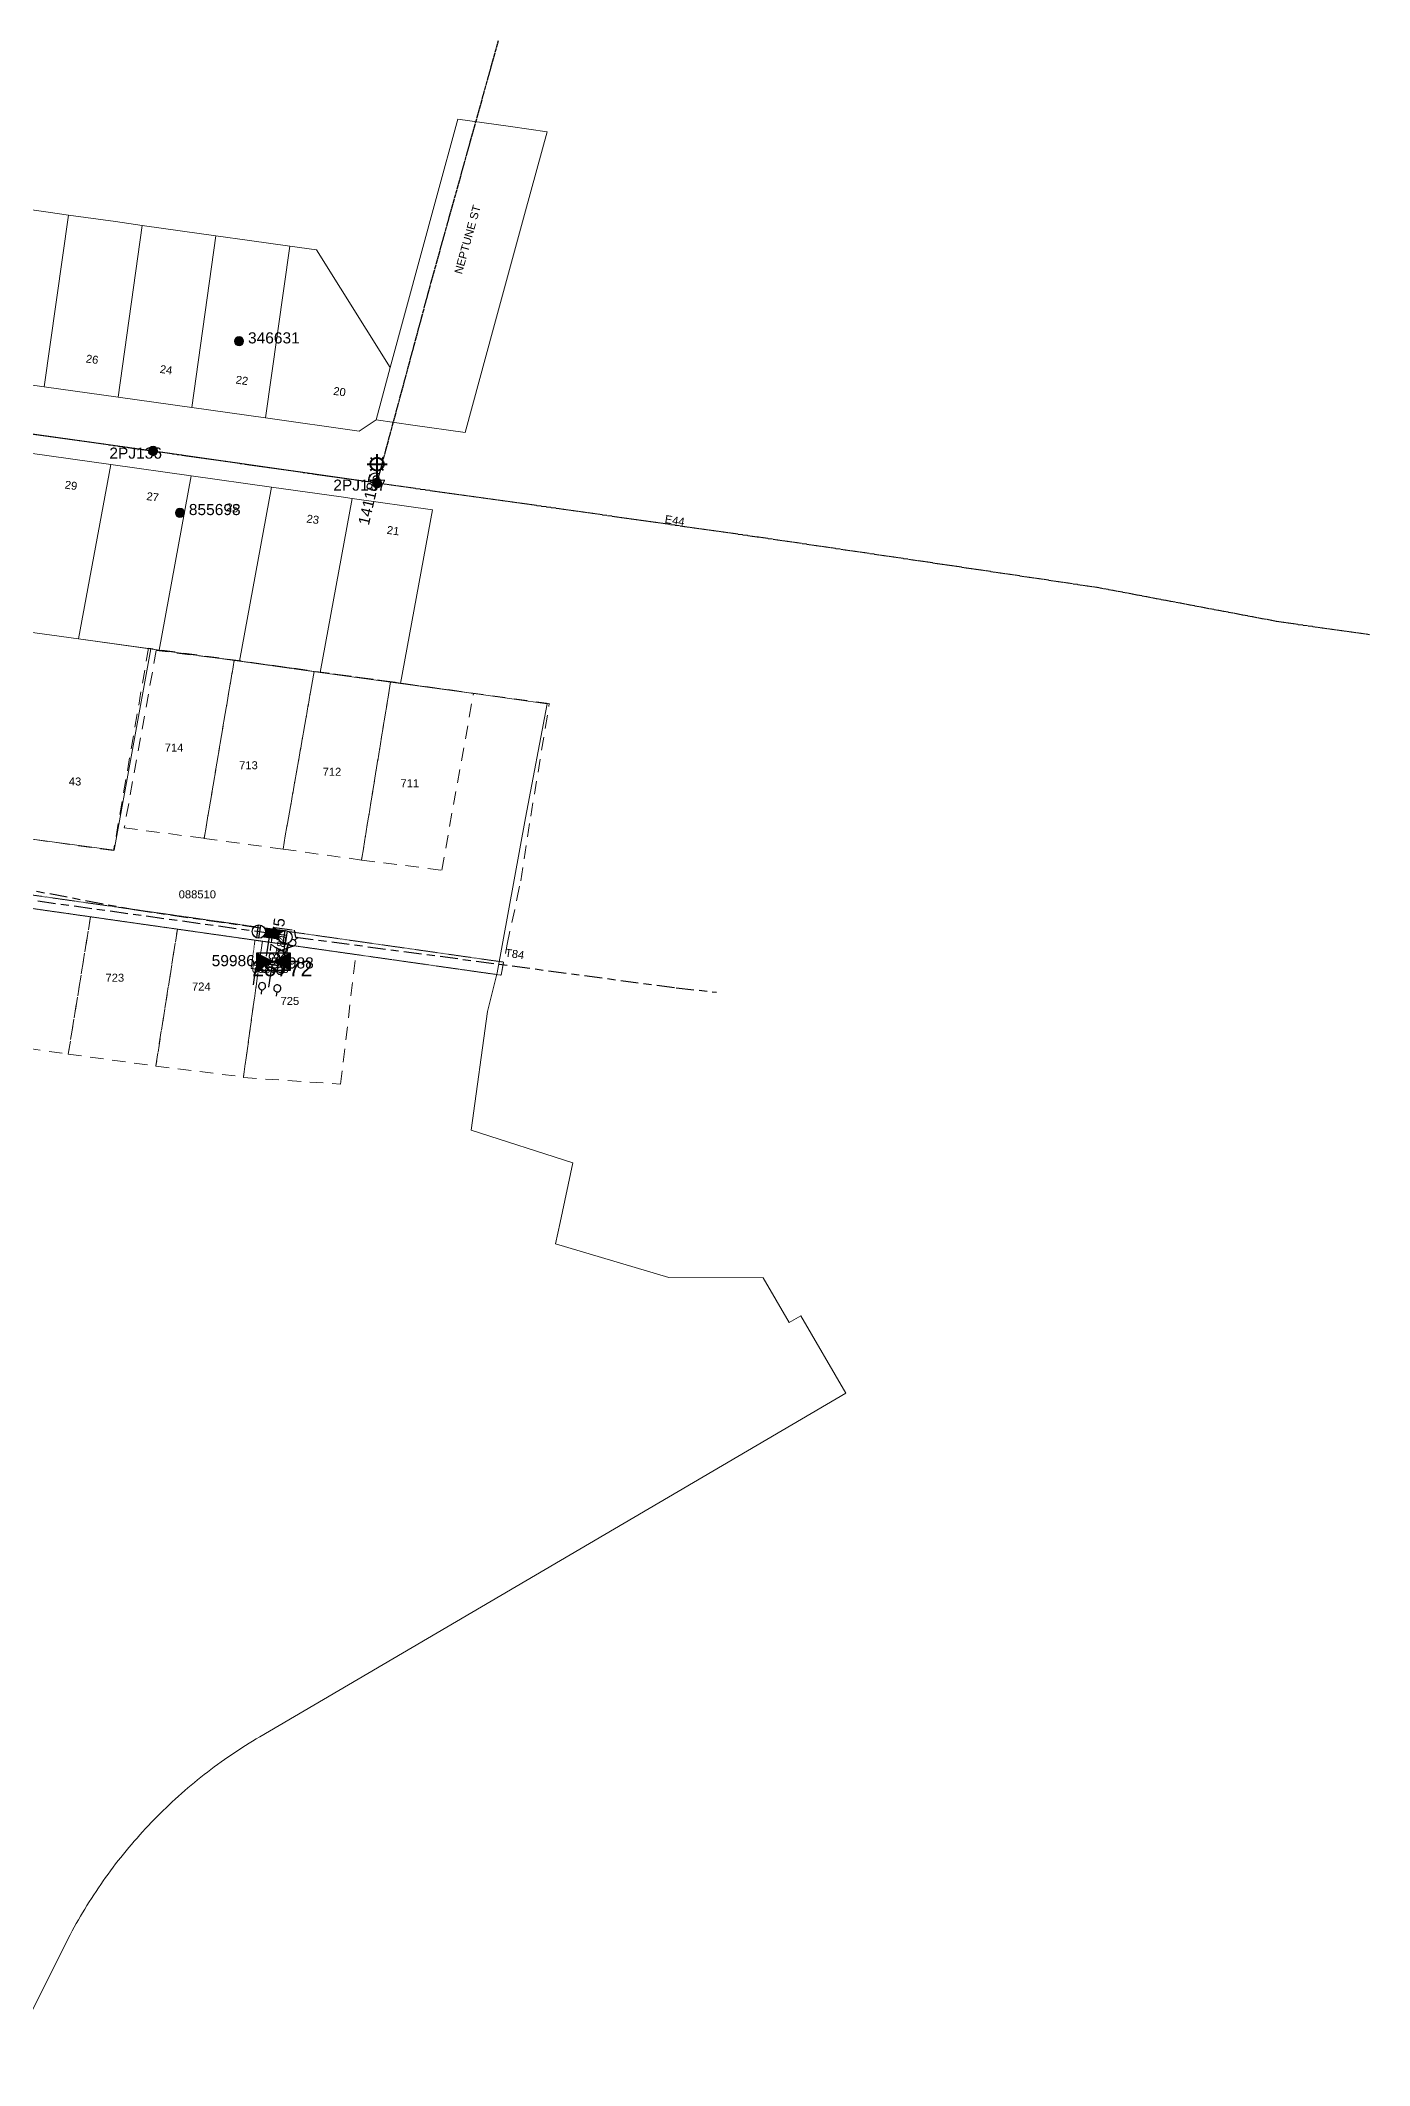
# Model space of a CAD drawing. Header units: metres. Extents: x 273078 to 274216, y 6095183 to 6095936.
# Drawn here: x 273916.7 to 274215.7, y 6095183 to 6095638.6 of the extents above; entities that cross this region are included whole.
import ezdxf
from ezdxf.enums import TextEntityAlignment as Align

# ---------------------------------------------------------------- set-up
doc = ezdxf.new("R2010")
doc.units = ezdxf.units.M
for name, pattern in [('Cable Exist OH', [1, 1, 0]), ('Cable Exist UG', [8.2, 4, -1.2, 1.8, -1.2]), ('Dash', [5, 3, -2]), ('HIDDEN', [0.375, 0.25, -0.125]), ('HIDDEN2', [0.1875, 0.125, -0.0625])]:
    doc.linetypes.add(name, pattern=pattern)
doc.layers.get('0').update_dxf_attribs({"color": 6})
for name, color, linetype, lineweight in [('Cadastre Developer_SP_EXT', 9, 'Continuous', 5), ('Cadastre Land Parcels_SP_EXT', 9, 'Continuous', 5), ('Cadastre Other Property_SP_EXT', 9, 'HIDDEN', 5), ('Cadastre Roads_SP_EXT', 9, 'Continuous', 5)]:
    doc.layers.add(name, color=color, linetype=linetype, lineweight=lineweight)
for name, color, linetype in [('Equip_HV_EXT', 7, 'Continuous'), ('Equip_LV_EXT', 7, 'Continuous'), ('Equip_SP_SL_EXT', 7, 'Continuous'), ('Mains_HV_EXT', 7, 'Continuous'), ('Mains_LV_EXT', 7, 'Continuous'), ('Mains_SL_EXT', 7, 'Continuous'), ('OH_Details_SP_MISC', 7, 'Continuous'), ('Sub_SP_EXT', 7, 'Continuous'), ('SupportsOH_SP_TR_HV_LV_SL_EXT', 7, 'Continuous'), ('SupportsUG_SP_LV_EXT', 7, 'Continuous')]:
    doc.layers.add(name, color=color, linetype=linetype)
doc.styles.add('iecARIAL', font='arial.ttf', dxfattribs={"height": 2})
doc.styles.add('POLE_LABEL', font='arial.ttf')
doc.styles.get("Standard").update_dxf_attribs({"font": 'arial.ttf'})
doc.styles.add('SWITCH_LABEL', font='arial.ttf', dxfattribs={"height": 2.5})

# ---------------------------------------------------------------- blocks, each defined once
blk = doc.blocks.new('SUB_PADMOUNT_EXT')
for points in [[(0, 0), (-3.84, 1.92), (-3.84, -1.92)], [(0, 0), (3.84, 1.92), (3.84, -1.92)]]:
    blk.add_hatch(color=256).paths.add_polyline_path(points)
for p, q in [((3.84, 1.92), (-3.84, -1.92)), ((-3.84, 1.92), (3.84, -1.92))]:
    blk.add_line(p, q)
blk.add_lwpolyline([(-3.84, -1.92), (3.84, -1.92), (3.84, 1.92), (-3.84, 1.92)], close=True)
for tag, height, flags, p in [('STREET_CODE', 0.2, 9, (1.5, 0)), ('ASSET_NUM', 3.5, 8, (2, 2)), ('CONSTRUCTED_VOLTAGE', 0.2, 9, (1.5, -0.2)), ('OPERATING_VOLTAGE', 0.2, 9, (1.5, -0.6)), ('ORIENTATION', 0.2, 9, (1.5, -0.8)), ('OWNED_BY', 0.2, 9, (1.5, -1)), ('OPERATED_BY', 0.2, 9, (1.5, -1.2)), ('SECONDARY_VOLTAGE', 0.2, 9, (1.5, -1.6)), ('STATE', 0.2, 9, (1.5, -1.8)), ('SUBSTATION_TYPE', 0.2, 9, (1.5, -2.2)), ('STREETNAME', 0.2, 9, (1.5, -3)), ('SUBURB', 0.2, 9, (1.5, -3.2)), ('Z', 0.2, 1, (1.5, -3.6)), ('NO_PHASES', 0.2, 9, (1.5, -0.4)), ('MAINTAINED_BY', 0.2, 9, (1.5, -1.4)), ('PARENT', 0.2, 9, (1.5, -2)), ('USAGE', 0.2, 9, (1.5, -2.4)), ('LEGEND', 0.2, 9, (1.5, -2.6)), ('LOCATION', 0.2, 9, (1.5, -2.8)), ('NOTES', 0.2, 9, (1.5, -3.4))]:
    blk.add_attdef(tag, text='', height=height, dxfattribs=dict(flags=flags)).set_placement(p, align=Align.MIDDLE_LEFT)
blk = doc.blocks.new('PILLAR_EXT')
blk.add_hatch(color=256).paths.add_polyline_path([(-2.475, 0.99), (-2.475, -0.99), (2.475, -0.99), (2.475, 0.99)])
blk.add_lwpolyline([(-2.475, -0.99), (2.475, -0.99), (2.475, 0.99), (-2.475, 0.99)], close=True)
at = {"style": 'iecARIAL', "flags": 8}
blk.add_attdef('ASSET_NUM', (1.5, 3.5), '', height=2.5, dxfattribs=at)
for tag, p, flags in [('OWNED_BY', (0, -0.2), 9), ('STATE', (0, -0.4), 9), ('SUPPORT_TYPE', (0, -0.6), 9), ('STREETNAME', (0, -1.8), 9), ('SUBURB', (0, -2), 1), ('USAGE', (0, -0.8), 9), ('LEGEND', (0, -1), 9), ('LOCATION', (0, -1.2), 9), ('NOTES', (0, -1.4), 9), ('PARENT', (0, -1.6), 9)]:
    blk.add_attdef(tag, p, '', height=0.2, dxfattribs=dict(flags=flags))
blk = doc.blocks.new('SL_LANTERN_EXT')
at = {"lineweight": 40}
for p, q in [((-1.46, 5.68), (-1.06, 5.28)), ((0, 1.97), (0, 6.47)), ((1.46, 5.68), (1.06, 5.28)), ((-2.25, 4.22), (2.25, 4.22)), ((-1.46, 2.76), (-1.06, 3.16)), ((0, 0), (0, 2.72)), ((1.46, 2.76), (1.06, 3.16))]:
    blk.add_line(p, q, dxfattribs=at)
blk.add_circle((0, 4.22), 1.5, dxfattribs=at)
at = {"style": 'iecARIAL', "flags": 8}
blk.add_attdef('ASSET_NUM', (1.5, 1.5), '', height=2.5, dxfattribs=at)
for tag, p, height, flags in [('OPERATING_VOLTAGE', (0.98, -1.65), 0.2, 9), ('ORIENTATION', (0.98, -1.85), 0.2, 9), ('OWNED_BY', (0.98, -2.05), 0.2, 9), ('STATE', (0.98, -2.25), 0.2, 9), ('CONSTRUCTED_VOLTAGE', (0.98, -0.65), 0.2, 9), ('CONTROL_TYPE', (0.98, -0.85), 0.2, 9), ('LANTERN_PURPOSE', (0.98, -1.05), 0.2, 9), ('LANTERN_TYPE', (0.98, -1.25), 0.2, 9), ('NO_PHASES', (0.98, -1.45), 0.2, 9), ('USAGE', (0.98, -2.45), 0.2, 9), ('CEXIST', (0.98, -2.65), 0.2, 9), ('CNEW', (0.98, -2.85), 0.2, 9), ('CNUMBER', (0.98, -3.05), 0.2, 9), ('CREMOVE', (0.98, -3.25), 0.2, 9), ('CREPLACE', (0.98, -3.45), 0.2, 9), ('LKINGHEIGHT', (0.98, -3.65), 0.2, 9), ('LBRACKET', (0.98, -3.85), 0.2, 9), ('LBRACKETVOCAB', (0.98, -4.05), 0.2, 9), ('LCATEGORY', (0.98, -4.25), 0.2, 9), ('LCHARGE1', (0.98, -4.45), 0.2, 9), ('LCHARGE1PERCENT', (0.98, -4.65), 0.2, 9), ('LNUMBER', (2.18, -3.25), 2.5, 8), ('STREETNAME', (0.98, -9.25), 0.2, 9), ('LCHARGE2', (0.98, -4.85), 0.2, 9), ('LCHARGE2PERCENT', (0.98, -5.05), 0.2, 9), ('LCHARGE3', (0.98, -5.25), 0.2, 9), ('LCHARGE3PERCENT', (0.98, -5.45), 0.2, 9), ('LEXIST', (0.98, -5.65), 0.2, 9), ('LLAMP', (0.98, -5.85), 0.2, 9), ('LLAMPVOCAB', (0.98, -6.05), 0.2, 9), ('LMAST', (0.98, -6.25), 0.2, 9), ('LMASTVOCAB', (0.98, -6.45), 0.2, 9), ('LNEW', (0.98, -6.65), 0.2, 9), ('LANTNUMBER', (0.98, -6.85), 0.2, 9), ('LOUTREACH', (0.98, -7.25), 0.2, 9), ('LOUTREACHVOCAB', (0.98, -7.45), 0.2, 9), ('LRATECODE', (0.98, -7.65), 0.2, 9), ('LREMOVE', (0.98, -7.85), 0.2, 9), ('LREPLACE', (0.98, -8.05), 0.2, 9), ('LTYPE', (0.98, -8.25), 0.2, 9), ('LTYPEVOCAB', (0.98, -8.45), 0.2, 9), ('LEGEND', (0.98, -8.65), 0.2, 9), ('LOCATION', (0.98, -8.85), 0.2, 9), ('NOTES', (0.98, -9.05), 0.2, 9), ('SUBURB', (0.98, -9.45), 0.2, 1)]:
    blk.add_attdef(tag, p, '', height=height, dxfattribs=dict(flags=flags))
blk = doc.blocks.new('POLE_EXT')
blk.add_hatch(color=256).paths.add_polyline_path([(-1, 0, 1), (1, 0, 1)])
blk.add_lwpolyline([(-1, 0, 1), (1, 0, 1)], format="xyb", close=True)
for tag, height, flags, p in [('pNumber', 2.5, 8, (-17.84, 2.07)), ('OWNED_BY', 0.2, 9, (1.35, -0.4)), ('SPECIAL_USE', 0.2, 9, (1.35, -0.8)), ('STATE', 0.2, 9, (1.35, -1)), ('cLV', 0.2, 9, (1.35, -1.4)), ('hDepth', 0.2, 9, (1.35, -1.6)), ('hDia', 0.2, 9, (1.35, -1.8)), ('cHV', 0.2, 9, (1.35, -2)), ('cLinedev', 0.2, 9, (1.35, -3.4)), ('pExisting', 0.2, 9, (1.35, -3.8)), ('pFooting', 0.2, 9, (1.35, -4.4)), ('pNew', 0.2, 9, (1.35, -4.6)), ('PARENT', 0.2, 9, (1.35, -0.6)), ('USAGE', 0.2, 9, (1.35, -1.2)), ('LBRACKET', 0.2, 9, (1.35, -2.2)), ('LExisting', 0.2, 9, (1.35, -2.4)), ('LANTNUMBER', 0.2, 9, (1.35, -2.6)), ('LOther', 0.2, 9, (1.35, -2.8)), ('LRemove', 0.2, 9, (1.35, -3)), ('LEGEND', 0.2, 9, (1.35, -3.2)), ('LOCATION', 0.2, 9, (1.35, -3.6)), ('PFNUMBER', 0.2, 9, (1.35, -4)), ('NEWPFNUMBER', 0.2, 9, (1.35, -4.2)), ('pRelocate', 0.2, 9, (1.35, -5)), ('pRemove', 0.2, 9, (1.35, -5.2)), ('pReplace', 0.2, 9, (1.35, -5.4)), ('pStay', 0.2, 9, (1.35, -5.6)), ('pType', 0.2, 9, (1.35, -5.8)), ('cspan', 0.2, 9, (1.35, -6)), ('STREETNAME', 0.2, 9, (1.35, -6.2)), ('SUBURB', 0.2, 9, (1.35, -6.4)), ('OPERATED_BY', 0.2, 9, (1.36, -7.01)), ('NOTES', 0.2, 9, (1.35, -6.6)), ('MAINTAINED_BY', 0.2, 9, (1.36, -6.81))]:
    blk.add_attdef(tag, text='', height=height, dxfattribs=dict(flags=flags)).set_placement(p, align=Align.MIDDLE_LEFT)
at = {"style": 'POLE_LABEL'}
for tag, height, flags, p in [('STRUCTURE_PLANT_NUMBER', 0.2, 9, (1.35, 0.03)), ('ASSET_NUM', 2.5, 8, (2, 2)), ('STREET_CODE', 0.2, 9, (1.35, -0.2))]:
    blk.add_attdef(tag, text='', height=height, dxfattribs=dict(at, flags=flags)).set_placement(p, align=Align.MIDDLE_LEFT)
at = {"flags": 1}
blk.add_attdef('Z', (1.35, -7.33), '', height=0.2, dxfattribs=at)
blk = doc.blocks.new('LV_UG_DFUSE_CLOSED_EXT')
for points in [[(1, 0), (0, 0)], [(5.04, 0.73), (2.16, -0.72)], [(5.05, -0.71), (2.16, 0.72)], [(6.2, 0.01), (7.2, 0.01)]]:
    blk.add_lwpolyline(points)
for centre in [(1.8, 0), (5.4, 0.01)]:
    blk.add_circle(centre, 0.8)
at = {"flags": 9}
for tag, p in [('ACTUAL_STATUS', (0, 0)), ('CONSTRUCTED_VOLTAGE', (0, -0.2)), ('OPERATING_VOLTAGE', (0, -0.6)), ('ORIENTATION', (0, -0.8)), ('STATE', (0, -1)), ('SWITCH_TYPE', (0, -1.2)), ('NO_PHASES', (0, -0.4)), ('USAGE', (0, -1.4)), ('NOTES', (0, -1.6))]:
    blk.add_attdef(tag, text='', height=0.2, dxfattribs=at).set_placement(p, align=Align.MIDDLE_LEFT)
at = {"flags": 1}
blk.add_attdef('Z', (0, 0), '', height=0.2, dxfattribs=at)
blk = doc.blocks.new('LV_UG_LINKS_CLOSED_EXT')
blk.add_wipeout([(-1.06, 1.06), (-1.18, 0.92), (-1.29, 0.76), (-1.37, 0.59), (-1.43, 0.42), (-1.48, 0.23), (-1.49, 0.05), (-1.49, -0.14), (-1.46, -0.33), (-1.41, -0.51), (-1.33, -0.68), (-1.24, -0.84), (-1.12, -0.99), (-0.99, -1.12), (-0.84, -1.24), (-0.68, -1.33), (-0.51, -1.41), (-0.33, -1.46), (-0.14, -1.49), (0.05, -1.49), (0.23, -1.48), (0.42, -1.43), (0.59, -1.37), (0.76, -1.29), (0.92, -1.18), (1.06, -1.06), (1.18, -0.92), (1.29, -0.76), (1.37, -0.59), (1.43, -0.42), (1.48, -0.23), (1.49, -0.05), (1.49, 0.14), (1.46, 0.33), (1.41, 0.51), (1.33, 0.68), (1.24, 0.84), (1.12, 0.99), (0.99, 1.12), (0.84, 1.24), (0.68, 1.33), (0.51, 1.41), (0.33, 1.46), (0.14, 1.49), (-0.05, 1.49), (-0.23, 1.48), (-0.42, 1.43), (-0.59, 1.37), (-0.76, 1.29), (-0.92, 1.18)])
for p, q in [((-0.25, -1.48), (-0.25, 1.48)), ((0.25, -1.48), (0.25, 1.48))]:
    blk.add_line(p, q)
blk.add_circle((0, 0), 1.5)
at = {"flags": 9}
for tag, p in [('ACTUAL_STATUS', (0, 0)), ('CONSTRUCTED_VOLTAGE', (0, -0.2)), ('OPERATING_VOLTAGE', (0, -0.6)), ('ORIENTATION', (0, -0.8)), ('STATE', (0, -1)), ('SWITCH_TYPE', (0, -1.2)), ('NO_PHASES', (0, -0.4)), ('USAGE', (0, -1.4)), ('NOTES', (0, -1.6))]:
    blk.add_attdef(tag, text='', height=0.2, dxfattribs=at).set_placement(p, align=Align.MIDDLE_LEFT)
at = {"flags": 1}
blk.add_attdef('Z', (0, 0), '', height=0.2, dxfattribs=at)
blk = doc.blocks.new('SWG_HOLEC_SU_EXT')
blk.add_line((1.8, -2), (5.8, -2))
for points in [[(1, 0), (0, 0)], [(6.6, 0), (7.6, 0)]]:
    blk.add_lwpolyline(points)
for points in [[(1.8, -0.8, 1), (1.8, 0.8, 1)], [(5.8, -0.8, 1), (5.8, 0.8, 1)]]:
    blk.add_lwpolyline(points, format="xyb", close=True)
at = {"style": 'SWITCH_LABEL', "flags": 8}
blk.add_attdef('ASSET_NUM', text='', height=2.5, rotation=179.9544, dxfattribs=at).set_placement((-2.4, 0), align=Align.MIDDLE_LEFT)
at = {"flags": 1}
blk.add_attdef('Z', (0, 0), '', height=0.2, dxfattribs=at)
at = {"flags": 9}
for tag, p in [('ACTUAL_STATUS', (0, -0.4)), ('CONSTRUCTED_VOLTAGE', (0, -0.6)), ('OPERATING_VOLTAGE', (0, -1)), ('ORIENTATION', (0, -1.2)), ('OWNED_BY', (0, -1.4)), ('STATE', (0, -1.8)), ('SWITCH_TYPE', (0, -2)), ('STREETNAME', (0, -2.6)), ('SUBURB', (0, -2.8)), ('NO_PHASES', (0, -0.8)), ('PARENT', (0, -1.6)), ('USAGE', (0, -2.2)), ('LOCATION', (0, -2.4)), ('NOTES', (0, -3))]:
    blk.add_attdef(tag, text='', height=0.2, dxfattribs=at).set_placement(p, align=Align.MIDDLE_LEFT)
at = {"style": 'SWITCH_LABEL', "flags": 9}
blk.add_attdef('STREET_CODE', text='', height=0.2, dxfattribs=at).set_placement((0, -0.2), align=Align.MIDDLE_LEFT)

msp = doc.modelspace()

# ---------------------------------------------------------------- linework, layer by layer
at = {"layer": 'Cadastre Developer_SP_EXT', "linetype": 'Dash'}
for points in [[(273941.01, 6095501.85), (273933.16, 6095456.31), (273900.14, 6095460.92), (273877.84, 6095456.18), (273846.24, 6095460.52), (273843.74, 6095460.82), (273842.74, 6095453.54), (274020.35, 6095428.28), (274021.7, 6095435.27), (274023.9, 6095445.37), (274024.77, 6095449.54), (274027.03, 6095464.07), (274031.18, 6095489.37), (273941.01, 6095501.85)], [(273942.76, 6095501.35), (273935.56, 6095461.45), (273953.52, 6095459.06), (273960.3, 6095499.12), (273942.76, 6095501.35)], [(273960.3, 6095499.12), (273953.52, 6095459.06), (273971.27, 6095456.64), (273978.28, 6095496.63), (273960.3, 6095499.12)], [(273978.28, 6095496.63), (273971.27, 6095456.64), (273988.94, 6095454.19), (273995.48, 6095494.3), (273978.28, 6095496.63)], [(273995.48, 6095494.3), (273988.94, 6095454.19), (274006.99, 6095451.9), (274014.14, 6095491.67), (273995.48, 6095494.3)], [(273908.42, 6095444.2), (273903.79, 6095413.3), (273922.95, 6095410.51), (273927.96, 6095441.42), (273908.42, 6095444.2)], [(273927.96, 6095441.42), (273922.95, 6095410.51), (273942.64, 6095407.86), (273947.52, 6095438.64), (273927.96, 6095441.42)], [(273947.52, 6095438.64), (273942.66, 6095407.82), (273962.38, 6095405.37), (273966.62, 6095435.92), (273947.52, 6095438.64)], [(273966.62, 6095435.92), (273962.35, 6095405.25), (273984.23, 6095403.77), (273987.66, 6095432.93), (273966.62, 6095435.92)]]:
    msp.add_lwpolyline(points, close=True, dxfattribs=at)
at = {"layer": 'Cadastre Land Parcels_SP_EXT', "linetype": 'Continuous'}
for points in [[(273922.98, 6095599.29), (273918.45, 6095599.93), (273906.37, 6095601.63), (273900.94, 6095562.98), (273917.54, 6095560.64), (273922.98, 6095599.29)], [(273939.58, 6095596.96), (273933.55, 6095597.81), (273922.98, 6095599.29), (273917.54, 6095560.64), (273934.15, 6095558.31), (273939.58, 6095596.96)], [(273956.19, 6095594.62), (273948.64, 6095595.68), (273939.58, 6095596.96), (273934.15, 6095558.31), (273950.76, 6095555.97), (273956.19, 6095594.62)], [(273972.79, 6095592.29), (273963.74, 6095593.56), (273956.19, 6095594.62), (273950.76, 6095555.97), (273967.36, 6095553.64), (273972.79, 6095592.29)], [(273992.2, 6095553.2), (273995.4, 6095564.97), (273978.83, 6095591.44), (273972.79, 6095592.29), (273967.36, 6095553.64), (273988.39, 6095550.69), (273992.2, 6095553.2)], [(273932.5, 6095543.14), (273914.4, 6095545.69), (273907.16, 6095506.45), (273925.27, 6095503.94), (273932.5, 6095543.14)], [(273950.61, 6095540.6), (273932.5, 6095543.14), (273925.27, 6095503.94), (273943.38, 6095501.43), (273950.61, 6095540.6)], [(273968.71, 6095538.06), (273950.61, 6095540.6), (273943.38, 6095501.43), (273961.49, 6095498.92), (273968.71, 6095538.06)], [(273986.82, 6095535.51), (273984.36, 6095535.86), (273968.71, 6095538.06), (273961.49, 6095498.92), (273979.61, 6095496.41), (273986.82, 6095535.51)], [(274004.92, 6095532.97), (273986.82, 6095535.51), (273979.61, 6095496.41), (273997.72, 6095493.9), (274004.92, 6095532.97)], [(273941.54, 6095501.69), (273925.27, 6095503.94), (273907.16, 6095506.45), (273899.25, 6095464.68), (273877.45, 6095460.09), (273846.76, 6095464.27), (273846.03, 6095460.33), (273877.61, 6095456.03), (273900.29, 6095460.82), (273933.3, 6095456.37), (273941.54, 6095501.69)]]:
    msp.add_lwpolyline(points, close=True, dxfattribs=at)
msp.add_lwpolyline([(273908.69, 6095182.99), (273922.1, 6095209.89), (273922.52, 6095210.73), (273922.96, 6095211.58), (273923.4, 6095212.41), (273923.84, 6095213.25), (273924.3, 6095214.08), (273924.76, 6095214.91), (273925.22, 6095215.73), (273925.7, 6095216.55), (273926.18, 6095217.36), (273926.67, 6095218.17), (273927.16, 6095218.98), (273927.66, 6095219.78), (273928.17, 6095220.58), (273928.69, 6095221.37), (273929.21, 6095222.16), (273929.74, 6095222.95), (273930.27, 6095223.73), (273930.81, 6095224.51), (273931.36, 6095225.28), (273931.91, 6095226.05), (273932.47, 6095226.81), (273933.04, 6095227.57), (273933.61, 6095228.32), (273934.19, 6095229.07), (273934.78, 6095229.81), (273935.37, 6095230.55), (273935.97, 6095231.28), (273936.57, 6095232.01), (273937.18, 6095232.73), (273937.8, 6095233.45), (273938.42, 6095234.16), (273939.05, 6095234.87), (273939.69, 6095235.57), (273940.33, 6095236.27), (273940.97, 6095236.96), (273941.62, 6095237.65), (273942.28, 6095238.33), (273942.94, 6095239), (273943.61, 6095239.67), (273944.29, 6095240.34), (273944.97, 6095240.99), (273945.65, 6095241.65), (273946.34, 6095242.29), (273947.04, 6095242.93), (273947.74, 6095243.57), (273948.45, 6095244.2), (273949.16, 6095244.82), (273949.88, 6095245.44), (273950.6, 6095246.05), (273951.33, 6095246.65), (273952.06, 6095247.25), (273952.8, 6095247.85), (273953.54, 6095248.43), (273954.29, 6095249.01), (273955.04, 6095249.59), (273955.8, 6095250.15), (273956.56, 6095250.71), (273957.33, 6095251.27), (273958.1, 6095251.82), (273958.87, 6095252.36), (273959.66, 6095252.89), (273960.44, 6095253.42), (273961.23, 6095253.95), (273962.02, 6095254.46), (273962.82, 6095254.97), (273963.62, 6095255.47), (273964.43, 6095255.97), (273965.24, 6095256.46), (273966.05, 6095256.94), (274097.93, 6095334.28), (274087.75, 6095351.64), (274085.17, 6095350.12), (274079.28, 6095360.16), (274058.08, 6095360.26), (274032.59, 6095367.84), (274033.61, 6095372.61), (274036.48, 6095386.03), (274013.62, 6095393.42), (274017.31, 6095420.12), (274019.49, 6095428.8), (274025.83, 6095463.65), (274025.83, 6095463.65), (274030.7, 6095489.33), (274015.83, 6095491.39), (273997.72, 6095493.9), (273979.61, 6095496.41), (273961.49, 6095498.92), (273943.38, 6095501.43), (273941.54, 6095501.69), (273933.3, 6095456.37), (273900.29, 6095460.82)], dxfattribs=at)
at = {"layer": 'Cadastre Other Property_SP_EXT', "linetype": 'HIDDEN2'}
for points in [[(273842.18, 6095456.65), (273841.67, 6095453.68), (274020.35, 6095428.28), (274020.92, 6095431.22), (273842.18, 6095456.65)], [(273964.96, 6095436.16), (273964.1, 6095429.81), (273971.48, 6095428.82), (273972.45, 6095435.09), (273964.96, 6095436.16)]]:
    msp.add_lwpolyline(points, close=True, dxfattribs=at)
at = {"layer": 'Cadastre Roads_SP_EXT', "linetype": 'Continuous'}
msp.add_lwpolyline([(274030.68, 6095618.04), (274022.48, 6095619.2), (274010.6, 6095620.87), (274005.75, 6095603.05), (273995.4, 6095564.97), (273992.2, 6095553.2), (274000.52, 6095552.03), (274012.29, 6095550.38), (274018.66, 6095573.83), (274025.84, 6095600.23), (274030.68, 6095618.04)], close=True, dxfattribs=at)
at = {"layer": 'Mains_LV_EXT', "linetype": 'Cable Exist OH'}
for points in [[(273992.43, 6095539.03), (274004.56, 6095583.98)], [(273892.84, 6095553.13), (273942.04, 6095546.23)], [(273942.04, 6095546.23), (273992.43, 6095539.03)], [(273992.43, 6095539.03), (274033.38, 6095533.28)]]:
    msp.add_lwpolyline(points, dxfattribs=at)
at = {"layer": 'Mains_LV_EXT', "linetype": 'Continuous'}
msp.add_lwpolyline([(273993.07, 6095540.97, 0.633747), (273990.47, 6095539.31)], format="xyb", dxfattribs=at)
at = {"layer": 'Mains_SL_EXT', "linetype": 'Cable Exist OH'}
for points in [[(273992.43, 6095539.03), (274004.56, 6095583.98), (274019.77, 6095638.56)], [(273838.61, 6095458.63), (273848.42, 6095511.68), (273861.3, 6095547.57), (273892.84, 6095553.13), (273942.04, 6095546.23), (273992.43, 6095539.03)], [(273992.43, 6095539.03), (274033.38, 6095533.28), (274078.26, 6095526.88), (274114.22, 6095521.57), (274154.85, 6095515.49), (274195.37, 6095507.83), (274215.74, 6095504.94)]]:
    msp.add_lwpolyline(points, dxfattribs=at)
at = {"layer": 'OH_Details_SP_MISC', "color": 7, "linetype": 'Continuous', "flags": 128}
msp.add_lwpolyline([(273838.67, 6095458.62), (273848.42, 6095511.68), (273861.3, 6095547.57), (273892.84, 6095553.13), (273942.04, 6095546.23), (273992.43, 6095539.03)], dxfattribs=at)

# ---------------------------------------------------------------- block references
at = {"layer": 'Equip_HV_EXT'}
ref = msp.add_blockref('SWG_HOLEC_SU_EXT', (273970.88, 6095431.04), dxfattribs=dict(at, rotation=261.1294442676191))
ref.add_attrib('ASSET_NUM', '59988', dxfattribs={"layer": '0', "height": 2.5, "rotation": 0.0175, "style": 'SWITCH_LABEL'}).set_placement((273968.48, 6095432.29), align=Align.TOP_LEFT)
at = {"layer": 'Equip_LV_EXT', "rotation": 44.90321771534877}
msp.add_blockref('LV_UG_DFUSE_CLOSED_EXT', (273969.56, 6095431.74), dxfattribs=at)
at = {"layer": 'Equip_SP_SL_EXT'}
ref = msp.add_blockref('SL_LANTERN_EXT', (273992.43, 6095539.03), dxfattribs=at)
ref.add_attrib('ASSET_NUM', '141185', dxfattribs={"layer": '0', "height": 2.5, "rotation": 76.9804, "style": 'iecARIAL'}).set_placement((273993.93, 6095540.53), align=Align.BOTTOM_RIGHT)
at = {"layer": 'Sub_SP_EXT'}
ref = msp.add_blockref('SUB_PADMOUNT_EXT', (273969.12, 6095431.3), dxfattribs=at)
ref.add_attrib('ASSET_NUM', '25772', dxfattribs={"layer": '0', "height": 3.5, "rotation": 359.9627}).set_placement((273971.12, 6095431.55), align=Align.TOP_CENTER)
at = {"layer": 'SupportsOH_SP_TR_HV_LV_SL_EXT'}
ref = msp.add_blockref('POLE_EXT', (273961.39, 6095570.91), dxfattribs=at)
ref.add_attrib('ASSET_NUM', '346631', dxfattribs={"layer": '0', "height": 2.5, "style": 'POLE_LABEL'}).set_placement((273963.39, 6095571.66), align=Align.MIDDLE_LEFT)
ref = msp.add_blockref('POLE_EXT', (273942.04, 6095546.23), dxfattribs=at)
ref.add_attrib('ASSET_NUM', '2PJ136', dxfattribs={"layer": '0', "height": 2.5, "style": 'POLE_LABEL'}).set_placement((273944.04, 6095546.98), align=Align.TOP_RIGHT)
ref = msp.add_blockref('POLE_EXT', (273992.43, 6095539.03), dxfattribs=at)
ref.add_attrib('ASSET_NUM', '2PJ137', dxfattribs={"layer": '0', "height": 2.5, "style": 'POLE_LABEL'}).set_placement((273994.43, 6095539.78), align=Align.TOP_RIGHT)
ref = msp.add_blockref('POLE_EXT', (273948.08, 6095532.29), dxfattribs=at)
ref.add_attrib('ASSET_NUM', '855698', dxfattribs={"layer": '0', "height": 2.5, "style": 'POLE_LABEL'}).set_placement((273950.08, 6095533.04), align=Align.MIDDLE_LEFT)
at = {"layer": 'SupportsUG_SP_LV_EXT'}
ref = msp.add_blockref('PILLAR_EXT', (273969.03, 6095437.63), dxfattribs=dict(at, rotation=352.062284959335))
ref.add_attrib('ASSET_NUM', '137775', dxfattribs={"layer": '0', "height": 2.5, "rotation": 82.0623, "style": 'iecARIAL'}).set_placement((273970.53, 6095441.13), align=Align.MIDDLE_RIGHT)

# ---------------------------------------------------------------- texts
at = {"layer": 'Cadastre Developer_SP_EXT'}
for s, p in [('714', (273944.67, 6095478.59)), ('713', (273961.4, 6095474.61)), ('712', (273980.18, 6095473.14)), ('711', (273997.71, 6095470.56)), ('723', (273931.33, 6095426.81)), ('724', (273950.79, 6095424.83)), ('725', (273970.71, 6095421.58))]:
    msp.add_text(s, height=1.8, dxfattribs=at).set_placement(p)
at = {"layer": 'Cadastre Land Parcels_SP_EXT'}
for s, rotation, p in [('26', 352.1053, (273926.83, 6095566.14)), ('24', 352.1053, (273943.47, 6095563.8)), ('22', 352.1051, (273960.54, 6095561.4)), ('20', 352.1056, (273982.49, 6095558.87)), ('29', 352.1054, (273922.08, 6095537.78)), ('27', 352.1056, (273940.44, 6095535.2)), ('25', 352.1051, (273958.35, 6095532.69)), ('23', 352.1057, (273976.48, 6095530.14)), ('21', 352.1057, (273994.54, 6095527.6)), ('43', 359.1481, (273923.07, 6095470.99))]:
    msp.add_text(s, height=1.8, rotation=rotation, dxfattribs=at).set_placement(p)
at = {"layer": 'Cadastre Other Property_SP_EXT'}
for s, p in [('088510', (273947.8, 6095445.57)), ('088509', (273964.24, 6095428.79))]:
    msp.add_text(s, height=1.8, dxfattribs=at).set_placement(p)
at = {"layer": 'Cadastre Roads_SP_EXT'}
msp.add_text('NEPTUNE ST', height=1.8, rotation=74.448, dxfattribs=at).set_placement((274011.51, 6095585.87))
at = {"layer": 'Mains_LV_EXT'}
for s, rotation, p in [('E44', 350.9446, (274057.07, 6095530.04)), ('T84', 351.8699, (274021.13, 6095432.48))]:
    msp.add_text(s, height=1.8, rotation=rotation, dxfattribs=at).set_placement(p)

# ---------------------------------------------------------------- next in the draw order: block references
at = {"layer": 'Equip_LV_EXT'}
for p, rotation in [((273965.83, 6095438.09), 351.7956633708536), ((273971.81, 6095436.83), 351.5000845295989)]:
    msp.add_blockref('LV_UG_LINKS_CLOSED_EXT', p, dxfattribs=dict(at, rotation=rotation))

# ---------------------------------------------------------------- next in the draw order: linework, layer by layer
at = {"layer": 'Mains_HV_EXT', "linetype": 'Cable Exist UG'}
msp.add_lwpolyline([(273775.3, 6095467.49), (273774.91, 6095470.15), (273808.61, 6095465.17), (273846.27, 6095460.34), (273937.81, 6095443.02), (273968.4, 6095438.63), (273968.11, 6095436.48), (273967.33, 6095431.56), (273969.12, 6095431.3)], dxfattribs=at)
at = {"layer": 'Mains_LV_EXT', "linetype": 'Cable Exist UG'}
for points in [[(273968.84, 6095437.61), (273842.95, 6095455.02)], [(273968.98, 6095430.54), (273971.37, 6095432.92), (273971.37, 6095432.92), (273972, 6095437.21), (273969.03, 6095437.63)], [(273969.03, 6095437.63), (273969.38, 6095439.04), (273973.79, 6095438.42), (273974.1, 6095436.86), (274059.72, 6095425.45), (274068.82, 6095424.45)]]:
    msp.add_lwpolyline(points, dxfattribs=at)

# ---------------------------------------------------------------- next in the draw order: block references
at = {"layer": 'Equip_HV_EXT'}
ref = msp.add_blockref('SWG_HOLEC_SU_EXT', (273967.33, 6095431.56), dxfattribs=dict(at, rotation=262.3802544532734))
ref.add_attrib('ASSET_NUM', '59986', dxfattribs={"layer": '0', "height": 2.5, "rotation": 0.0569, "style": 'SWITCH_LABEL'}).set_placement((273964.93, 6095432.81), align=Align.TOP_RIGHT)

# ---------------------------------------------------------------- next in the draw order: texts
at = {"layer": 'Mains_LV_EXT'}
msp.add_text('T84', height=1.8, rotation=81.3045, dxfattribs=at).set_placement((273971.37, 6095432.93))

doc.saveas('drawing.dxf')
